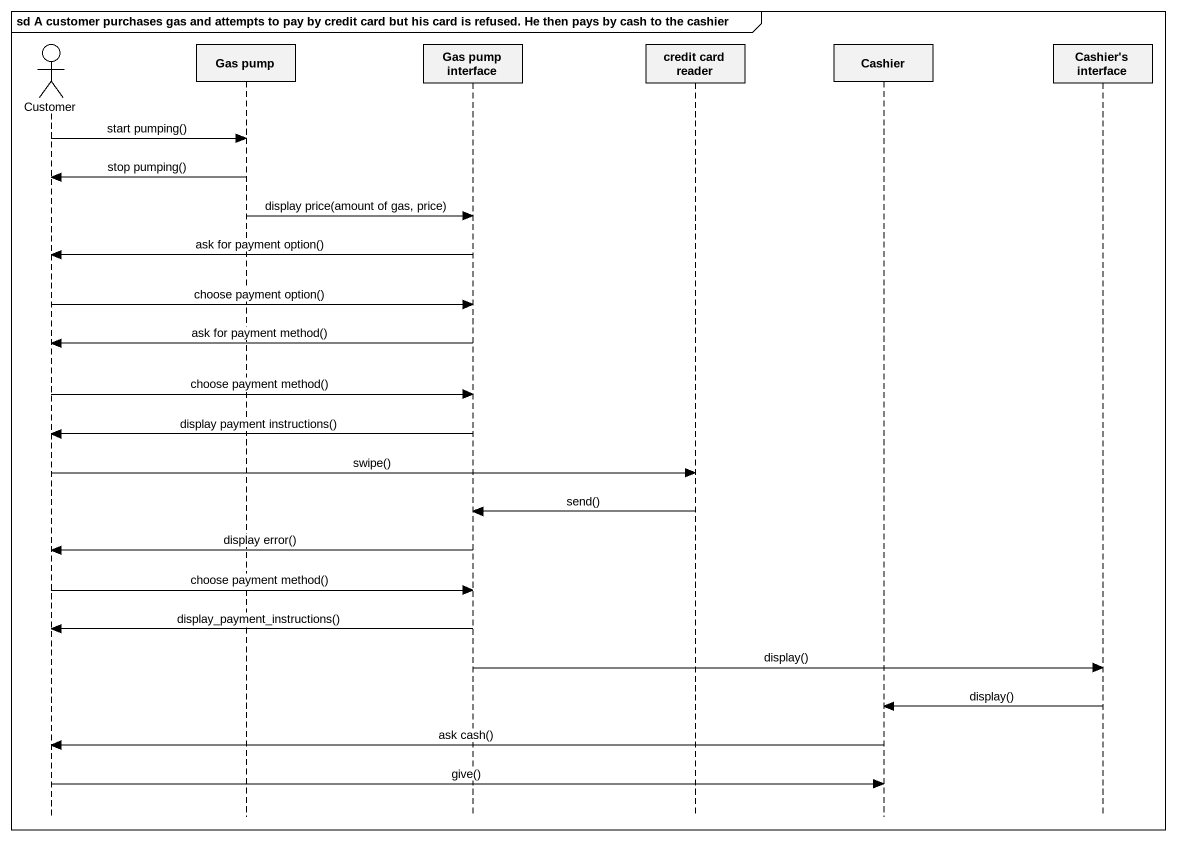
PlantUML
@startuml
mainframe sd A customer purchases gas and attempts to pay by credit card but his card is refused. He then pays by cash to the cashier
hide footbox
actor Customer
participant "Gas pump" as Gas_pump
participant "Gas pump interface" as Gas_pump_interface
participant "credit card reader" as credit_card_reader
participant Cashier
participant "Cashier's interface" as Cashier_s_interface

Customer -> Gas_pump : start pumping()
Gas_pump -> Customer : stop pumping()
Gas_pump -> Gas_pump_interface : display price(amount of gas, price)
Gas_pump_interface -> Customer : ask for payment option()
Customer -> Gas_pump_interface : choose payment option()
Gas_pump_interface -> Customer : ask for payment method()
Customer -> Gas_pump_interface : choose payment method()
Gas_pump_interface -> Customer : display payment instructions()
Customer -> credit_card_reader : swipe()
credit_card_reader -> Gas_pump_interface : send()
Gas_pump_interface -> Customer : display error()
Customer -> Gas_pump_interface : choose payment method()
Gas_pump_interface -> Customer : display_payment_instructions()
Gas_pump_interface -> Cashier_s_interface : display()
Cashier_s_interface -> Cashier : display()
Cashier -> Customer : ask cash()
Customer -> Cashier : give()
@enduml
